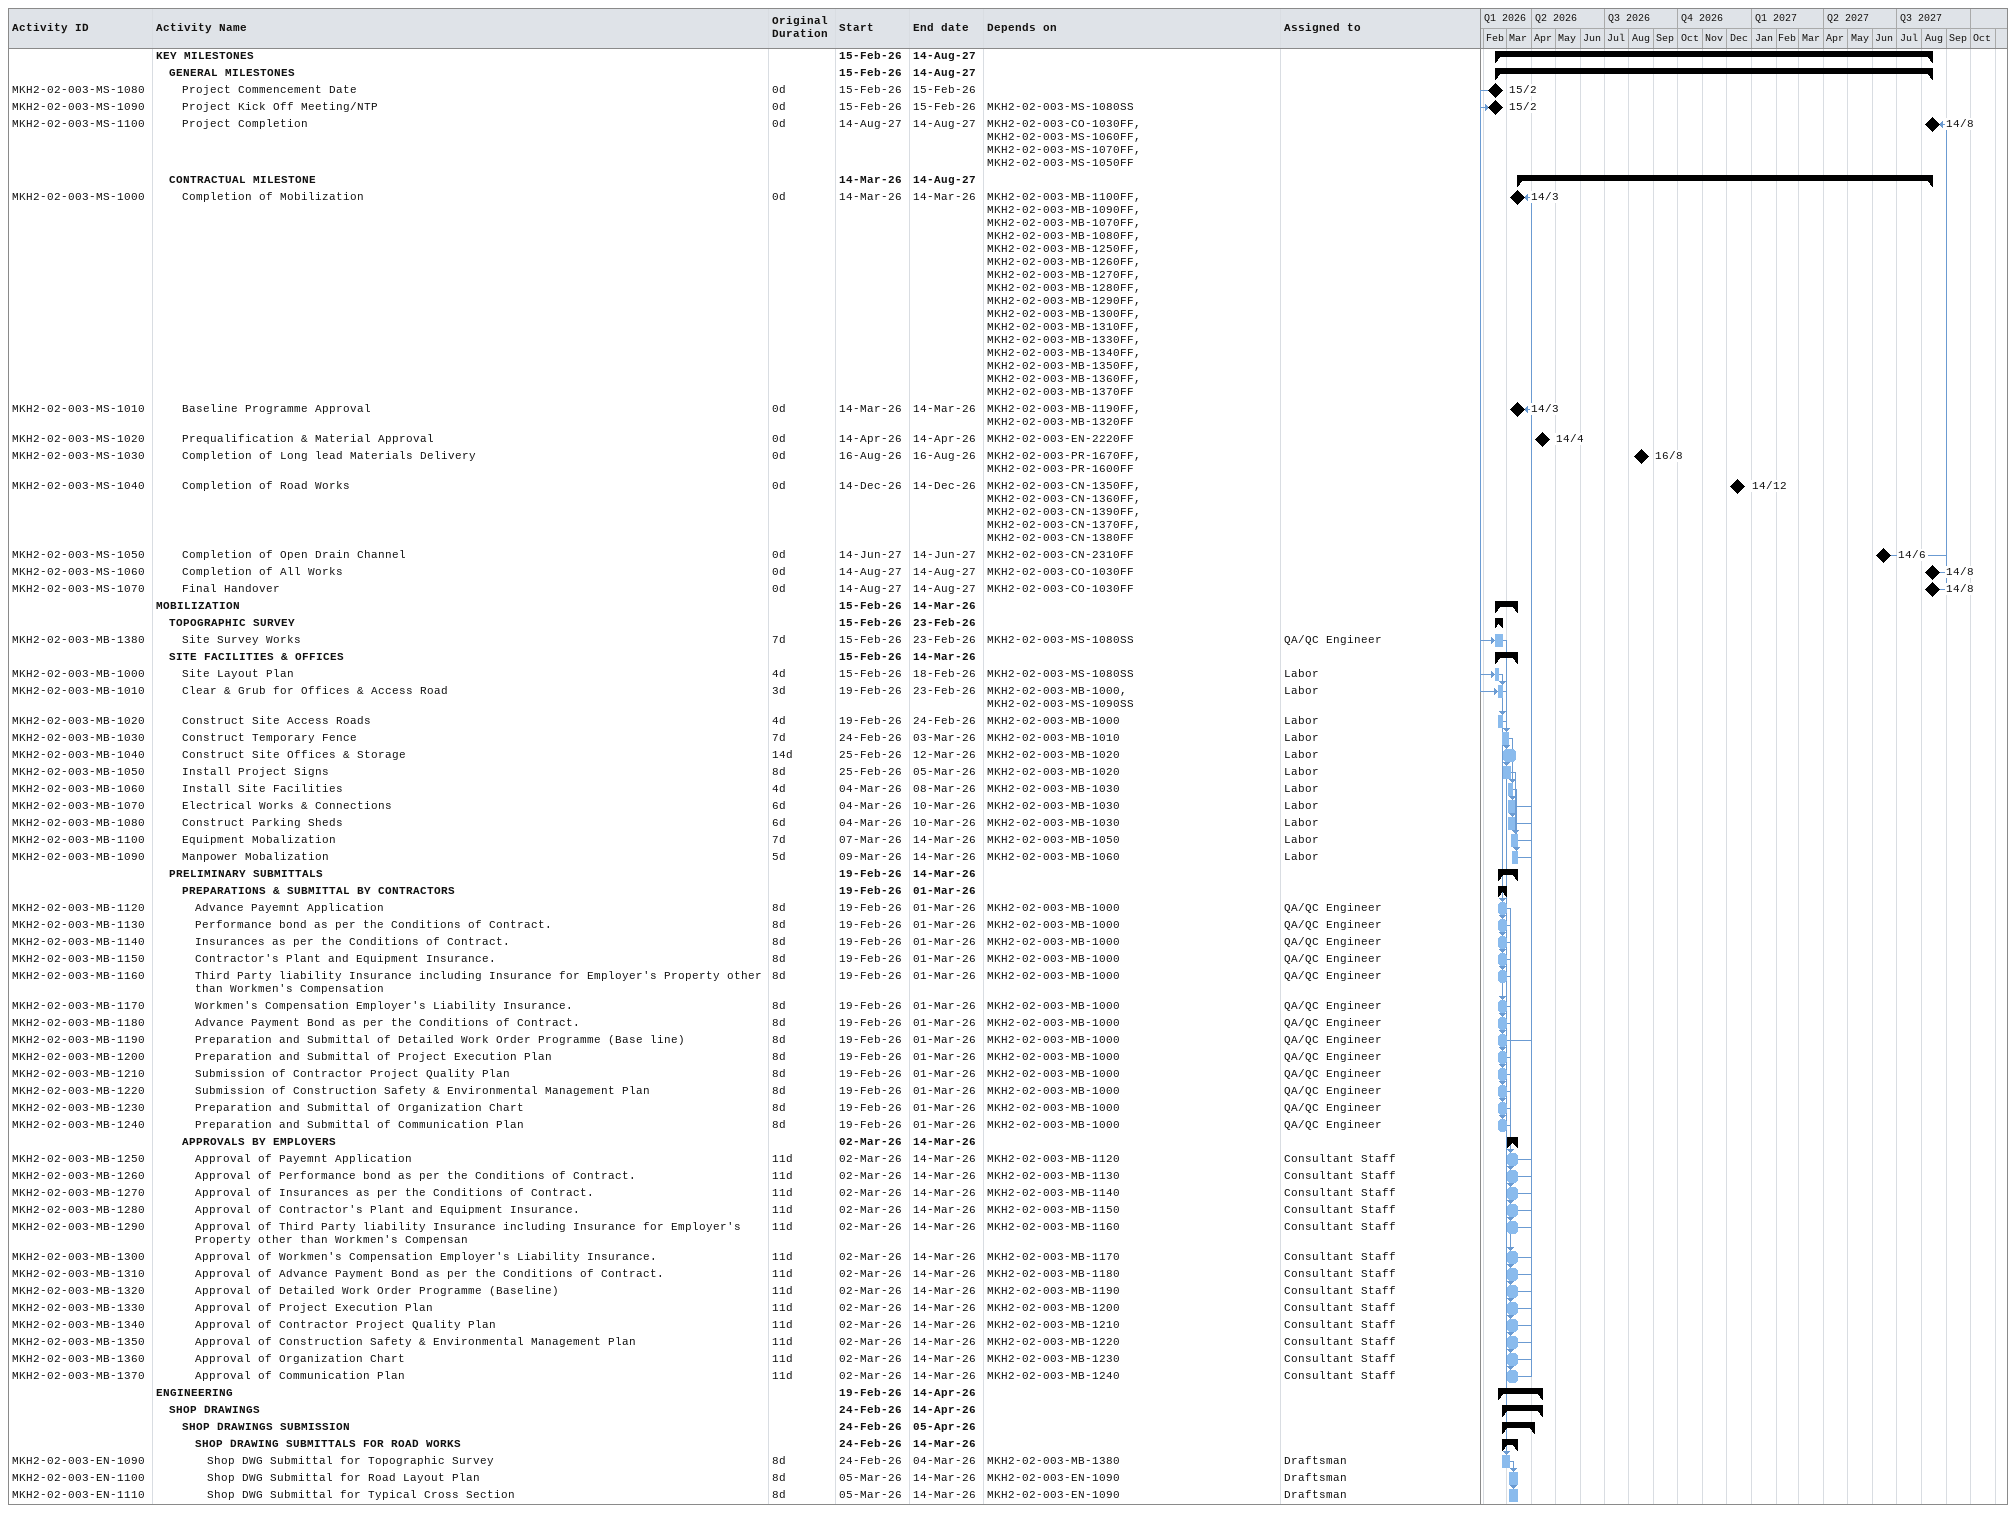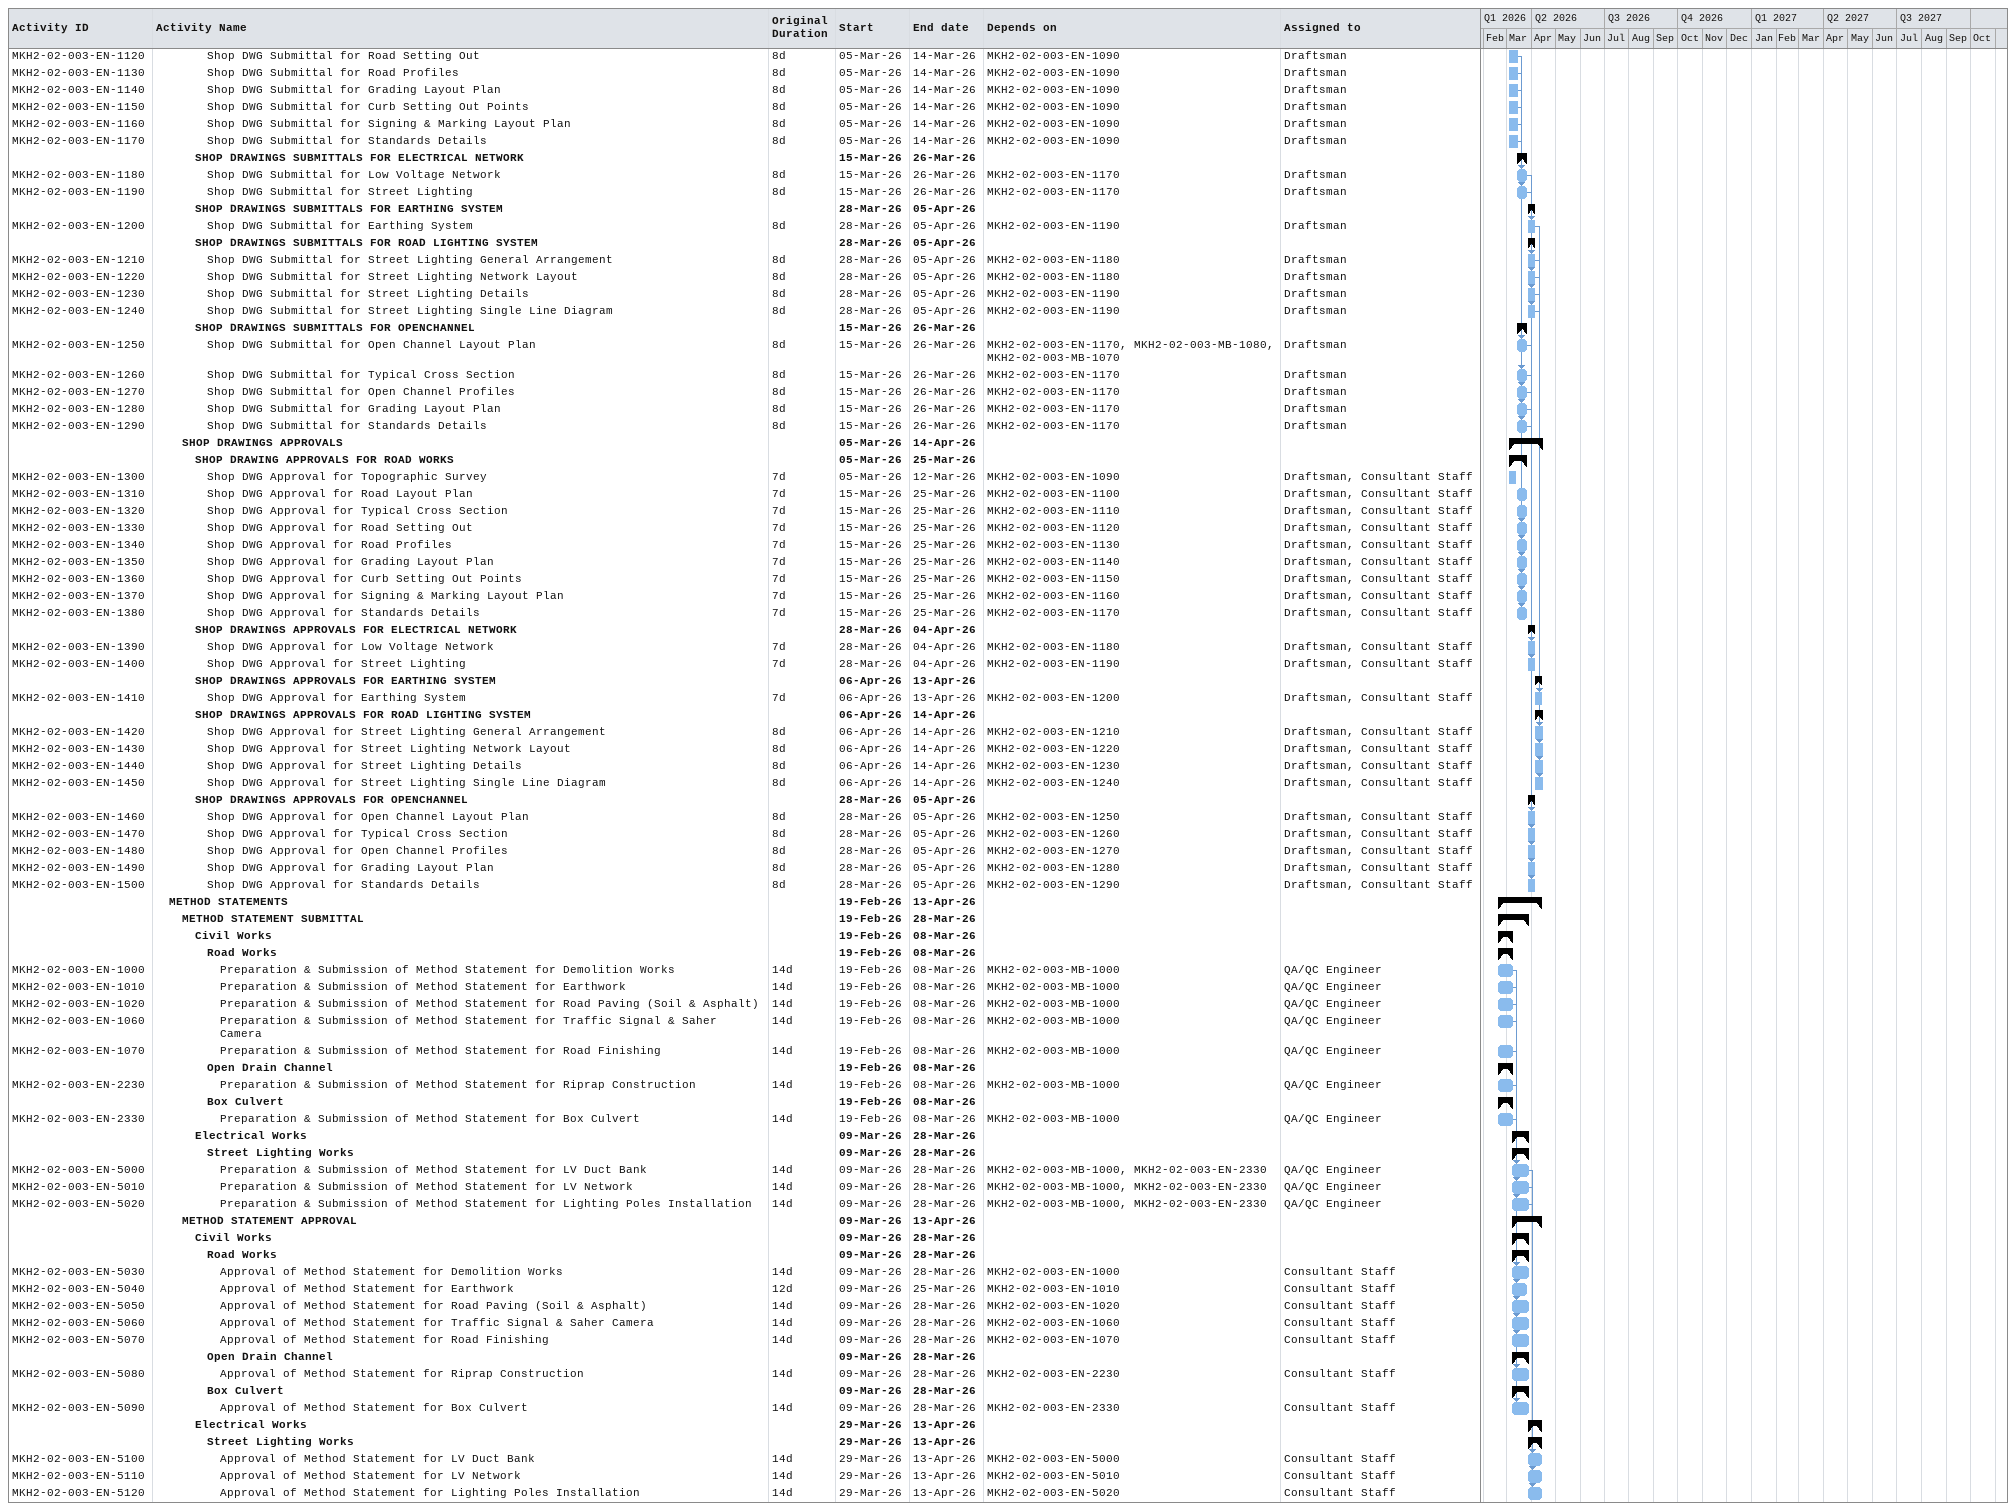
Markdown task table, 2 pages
| ID | Level | Task | Original duration | Start | Finish | Predecessors | Resources |
|---|---|---|---|---|---|---|---|
|  | 1 | **KEY MILESTONES** |  | 2026-02-15 | 2027-08-14 |  |  |
|  | 2 | **GENERAL MILESTONES** |  | 2026-02-15 | 2027-08-14 |  |  |
| MKH2-02-003-MS-1080 | 3 | Project Commencement Date | 0d | 2026-02-15 | 2026-02-15 |  |  |
| MKH2-02-003-MS-1090 | 3 | Project Kick Off Meeting/NTP | 0d | 2026-02-15 | 2026-02-15 | MKH2-02-003-MS-1080SS |  |
| MKH2-02-003-MS-1100 | 3 | Project Completion | 0d | 2027-08-14 | 2027-08-14 | MKH2-02-003-CO-1030FF, MKH2-02-003-MS-1060FF, MKH2-02-003-MS-1070FF, MKH2-02-003-MS-1050FF |  |
|  | 2 | **CONTRACTUAL MILESTONE** |  | 2026-03-14 | 2027-08-14 |  |  |
| MKH2-02-003-MS-1000 | 3 | Completion of Mobilization | 0d | 2026-03-14 | 2026-03-14 | MKH2-02-003-MB-1100FF, MKH2-02-003-MB-1090FF, MKH2-02-003-MB-1070FF, MKH2-02-003-MB-1080FF, MKH2-02-003-MB-1250FF, MKH2-02-003-MB-1260FF, MKH2-02-003-MB-1270FF, MKH2-02-003-MB-1280FF, MKH2-02-003-MB-1290FF, MKH2-02-003-MB-1300FF, MKH2-02-003-MB-1310FF, MKH2-02-003-MB-1330FF, MKH2-02-003-MB-1340FF, MKH2-02-003-MB-1350FF, MKH2-02-003-MB-1360FF, MKH2-02-003-MB-1370FF |  |
| MKH2-02-003-MS-1010 | 3 | Baseline Programme Approval | 0d | 2026-03-14 | 2026-03-14 | MKH2-02-003-MB-1190FF, MKH2-02-003-MB-1320FF |  |
| MKH2-02-003-MS-1020 | 3 | Prequalification & Material Approval | 0d | 2026-04-14 | 2026-04-14 | MKH2-02-003-EN-2220FF |  |
| MKH2-02-003-MS-1030 | 3 | Completion of Long lead Materials Delivery | 0d | 2026-08-16 | 2026-08-16 | MKH2-02-003-PR-1670FF, MKH2-02-003-PR-1600FF |  |
| MKH2-02-003-MS-1040 | 3 | Completion of Road Works | 0d | 2026-12-14 | 2026-12-14 | MKH2-02-003-CN-1350FF, MKH2-02-003-CN-1360FF, MKH2-02-003-CN-1390FF, MKH2-02-003-CN-1370FF, MKH2-02-003-CN-1380FF |  |
| MKH2-02-003-MS-1050 | 3 | Completion of Open Drain Channel | 0d | 2027-06-14 | 2027-06-14 | MKH2-02-003-CN-2310FF |  |
| MKH2-02-003-MS-1060 | 3 | Completion of All Works | 0d | 2027-08-14 | 2027-08-14 | MKH2-02-003-CO-1030FF |  |
| MKH2-02-003-MS-1070 | 3 | Final Handover | 0d | 2027-08-14 | 2027-08-14 | MKH2-02-003-CO-1030FF |  |
|  | 1 | **MOBILIZATION** |  | 2026-02-15 | 2026-03-14 |  |  |
|  | 2 | **TOPOGRAPHIC SURVEY** |  | 2026-02-15 | 2026-02-23 |  |  |
| MKH2-02-003-MB-1380 | 3 | Site Survey Works | 7d | 2026-02-15 | 2026-02-23 | MKH2-02-003-MS-1080SS | QA/QC Engineer |
|  | 2 | **SITE FACILITIES & OFFICES** |  | 2026-02-15 | 2026-03-14 |  |  |
| MKH2-02-003-MB-1000 | 3 | Site Layout Plan | 4d | 2026-02-15 | 2026-02-18 | MKH2-02-003-MS-1080SS | Labor |
| MKH2-02-003-MB-1010 | 3 | Clear & Grub for Offices & Access Road | 3d | 2026-02-19 | 2026-02-23 | MKH2-02-003-MB-1000, MKH2-02-003-MS-1090SS | Labor |
| MKH2-02-003-MB-1020 | 3 | Construct Site Access Roads | 4d | 2026-02-19 | 2026-02-24 | MKH2-02-003-MB-1000 | Labor |
| MKH2-02-003-MB-1030 | 3 | Construct Temporary Fence | 7d | 2026-02-24 | 2026-03-03 | MKH2-02-003-MB-1010 | Labor |
| MKH2-02-003-MB-1040 | 3 | Construct Site Offices & Storage | 14d | 2026-02-25 | 2026-03-12 | MKH2-02-003-MB-1020 | Labor |
| MKH2-02-003-MB-1050 | 3 | Install Project Signs | 8d | 2026-02-25 | 2026-03-05 | MKH2-02-003-MB-1020 | Labor |
| MKH2-02-003-MB-1060 | 3 | Install Site Facilities | 4d | 2026-03-04 | 2026-03-08 | MKH2-02-003-MB-1030 | Labor |
| MKH2-02-003-MB-1070 | 3 | Electrical Works & Connections | 6d | 2026-03-04 | 2026-03-10 | MKH2-02-003-MB-1030 | Labor |
| MKH2-02-003-MB-1080 | 3 | Construct Parking Sheds | 6d | 2026-03-04 | 2026-03-10 | MKH2-02-003-MB-1030 | Labor |
| MKH2-02-003-MB-1100 | 3 | Equipment Mobalization | 7d | 2026-03-07 | 2026-03-14 | MKH2-02-003-MB-1050 | Labor |
| MKH2-02-003-MB-1090 | 3 | Manpower Mobalization | 5d | 2026-03-09 | 2026-03-14 | MKH2-02-003-MB-1060 | Labor |
|  | 2 | **PRELIMINARY SUBMITTALS** |  | 2026-02-19 | 2026-03-14 |  |  |
|  | 3 | **PREPARATIONS & SUBMITTAL BY CONTRACTORS** |  | 2026-02-19 | 2026-03-01 |  |  |
| MKH2-02-003-MB-1120 | 4 | Advance Payemnt Application | 8d | 2026-02-19 | 2026-03-01 | MKH2-02-003-MB-1000 | QA/QC Engineer |
| MKH2-02-003-MB-1130 | 4 | Performance bond as per the Conditions of Contract. | 8d | 2026-02-19 | 2026-03-01 | MKH2-02-003-MB-1000 | QA/QC Engineer |
| MKH2-02-003-MB-1140 | 4 | Insurances as per the Conditions of Contract. | 8d | 2026-02-19 | 2026-03-01 | MKH2-02-003-MB-1000 | QA/QC Engineer |
| MKH2-02-003-MB-1150 | 4 | Contractor's Plant and Equipment Insurance. | 8d | 2026-02-19 | 2026-03-01 | MKH2-02-003-MB-1000 | QA/QC Engineer |
| MKH2-02-003-MB-1160 | 4 | Third Party liability Insurance including Insurance for Employer's Property other than Workmen's Compensation | 8d | 2026-02-19 | 2026-03-01 | MKH2-02-003-MB-1000 | QA/QC Engineer |
| MKH2-02-003-MB-1170 | 4 | Workmen's Compensation Employer's Liability Insurance. | 8d | 2026-02-19 | 2026-03-01 | MKH2-02-003-MB-1000 | QA/QC Engineer |
| MKH2-02-003-MB-1180 | 4 | Advance Payment Bond as per the Conditions of Contract. | 8d | 2026-02-19 | 2026-03-01 | MKH2-02-003-MB-1000 | QA/QC Engineer |
| MKH2-02-003-MB-1190 | 4 | Preparation and Submittal of Detailed Work Order Programme (Base line) | 8d | 2026-02-19 | 2026-03-01 | MKH2-02-003-MB-1000 | QA/QC Engineer |
| MKH2-02-003-MB-1200 | 4 | Preparation and Submittal of Project Execution Plan | 8d | 2026-02-19 | 2026-03-01 | MKH2-02-003-MB-1000 | QA/QC Engineer |
| MKH2-02-003-MB-1210 | 4 | Submission of Contractor Project Quality Plan | 8d | 2026-02-19 | 2026-03-01 | MKH2-02-003-MB-1000 | QA/QC Engineer |
| MKH2-02-003-MB-1220 | 4 | Submission of Construction Safety & Environmental Management Plan | 8d | 2026-02-19 | 2026-03-01 | MKH2-02-003-MB-1000 | QA/QC Engineer |
| MKH2-02-003-MB-1230 | 4 | Preparation and Submittal of Organization Chart | 8d | 2026-02-19 | 2026-03-01 | MKH2-02-003-MB-1000 | QA/QC Engineer |
| MKH2-02-003-MB-1240 | 4 | Preparation and Submittal of Communication Plan | 8d | 2026-02-19 | 2026-03-01 | MKH2-02-003-MB-1000 | QA/QC Engineer |
|  | 3 | **APPROVALS BY EMPLOYERS** |  | 2026-03-02 | 2026-03-14 |  |  |
| MKH2-02-003-MB-1250 | 4 | Approval of Payemnt Application | 11d | 2026-03-02 | 2026-03-14 | MKH2-02-003-MB-1120 | Consultant Staff |
| MKH2-02-003-MB-1260 | 4 | Approval of Performance bond as per the Conditions of Contract. | 11d | 2026-03-02 | 2026-03-14 | MKH2-02-003-MB-1130 | Consultant Staff |
| MKH2-02-003-MB-1270 | 4 | Approval of Insurances as per the Conditions of Contract. | 11d | 2026-03-02 | 2026-03-14 | MKH2-02-003-MB-1140 | Consultant Staff |
| MKH2-02-003-MB-1280 | 4 | Approval of Contractor's Plant and Equipment Insurance. | 11d | 2026-03-02 | 2026-03-14 | MKH2-02-003-MB-1150 | Consultant Staff |
| MKH2-02-003-MB-1290 | 4 | Approval of Third Party liability Insurance including Insurance for Employer's Property other than Workmen's Compensan | 11d | 2026-03-02 | 2026-03-14 | MKH2-02-003-MB-1160 | Consultant Staff |
| MKH2-02-003-MB-1300 | 4 | Approval of Workmen's Compensation Employer's Liability Insurance. | 11d | 2026-03-02 | 2026-03-14 | MKH2-02-003-MB-1170 | Consultant Staff |
| MKH2-02-003-MB-1310 | 4 | Approval of Advance Payment Bond as per the Conditions of Contract. | 11d | 2026-03-02 | 2026-03-14 | MKH2-02-003-MB-1180 | Consultant Staff |
| MKH2-02-003-MB-1320 | 4 | Approval of Detailed Work Order Programme (Baseline) | 11d | 2026-03-02 | 2026-03-14 | MKH2-02-003-MB-1190 | Consultant Staff |
| MKH2-02-003-MB-1330 | 4 | Approval of Project Execution Plan | 11d | 2026-03-02 | 2026-03-14 | MKH2-02-003-MB-1200 | Consultant Staff |
| MKH2-02-003-MB-1340 | 4 | Approval of Contractor Project Quality Plan | 11d | 2026-03-02 | 2026-03-14 | MKH2-02-003-MB-1210 | Consultant Staff |
| MKH2-02-003-MB-1350 | 4 | Approval of Construction Safety & Environmental Management Plan | 11d | 2026-03-02 | 2026-03-14 | MKH2-02-003-MB-1220 | Consultant Staff |
| MKH2-02-003-MB-1360 | 4 | Approval of Organization Chart | 11d | 2026-03-02 | 2026-03-14 | MKH2-02-003-MB-1230 | Consultant Staff |
| MKH2-02-003-MB-1370 | 4 | Approval of Communication Plan | 11d | 2026-03-02 | 2026-03-14 | MKH2-02-003-MB-1240 | Consultant Staff |
|  | 1 | **ENGINEERING** |  | 2026-02-19 | 2026-04-14 |  |  |
|  | 2 | **SHOP DRAWINGS** |  | 2026-02-24 | 2026-04-14 |  |  |
|  | 3 | **SHOP DRAWINGS SUBMISSION** |  | 2026-02-24 | 2026-04-05 |  |  |
|  | 4 | **SHOP DRAWING SUBMITTALS FOR ROAD WORKS** |  | 2026-02-24 | 2026-03-14 |  |  |
| MKH2-02-003-EN-1090 | 5 | Shop DWG Submittal for Topographic Survey | 8d | 2026-02-24 | 2026-03-04 | MKH2-02-003-MB-1380 | Draftsman |
| MKH2-02-003-EN-1100 | 5 | Shop DWG Submittal for Road Layout Plan | 8d | 2026-03-05 | 2026-03-14 | MKH2-02-003-EN-1090 | Draftsman |
| MKH2-02-003-EN-1110 | 5 | Shop DWG Submittal for Typical Cross Section | 8d | 2026-03-05 | 2026-03-14 | MKH2-02-003-EN-1090 | Draftsman |
| MKH2-02-003-EN-1120 | 5 | Shop DWG Submittal for Road Setting Out | 8d | 2026-03-05 | 2026-03-14 | MKH2-02-003-EN-1090 | Draftsman |
| MKH2-02-003-EN-1130 | 5 | Shop DWG Submittal for Road Profiles | 8d | 2026-03-05 | 2026-03-14 | MKH2-02-003-EN-1090 | Draftsman |
| MKH2-02-003-EN-1140 | 5 | Shop DWG Submittal for Grading Layout Plan | 8d | 2026-03-05 | 2026-03-14 | MKH2-02-003-EN-1090 | Draftsman |
| MKH2-02-003-EN-1150 | 5 | Shop DWG Submittal for Curb Setting Out Points | 8d | 2026-03-05 | 2026-03-14 | MKH2-02-003-EN-1090 | Draftsman |
| MKH2-02-003-EN-1160 | 5 | Shop DWG Submittal for Signing & Marking Layout Plan | 8d | 2026-03-05 | 2026-03-14 | MKH2-02-003-EN-1090 | Draftsman |
| MKH2-02-003-EN-1170 | 5 | Shop DWG Submittal for Standards Details | 8d | 2026-03-05 | 2026-03-14 | MKH2-02-003-EN-1090 | Draftsman |
|  | 4 | **SHOP DRAWINGS SUBMITTALS FOR ELECTRICAL NETWORK** |  | 2026-03-15 | 2026-03-26 |  |  |
| MKH2-02-003-EN-1180 | 5 | Shop DWG Submittal for Low Voltage Network | 8d | 2026-03-15 | 2026-03-26 | MKH2-02-003-EN-1170 | Draftsman |
| MKH2-02-003-EN-1190 | 5 | Shop DWG Submittal for Street Lighting | 8d | 2026-03-15 | 2026-03-26 | MKH2-02-003-EN-1170 | Draftsman |
|  | 4 | **SHOP DRAWINGS SUBMITTALS FOR EARTHING SYSTEM** |  | 2026-03-28 | 2026-04-05 |  |  |
| MKH2-02-003-EN-1200 | 5 | Shop DWG Submittal for Earthing System | 8d | 2026-03-28 | 2026-04-05 | MKH2-02-003-EN-1190 | Draftsman |
|  | 4 | **SHOP DRAWINGS SUBMITTALS FOR ROAD LIGHTING SYSTEM** |  | 2026-03-28 | 2026-04-05 |  |  |
| MKH2-02-003-EN-1210 | 5 | Shop DWG Submittal for Street Lighting General Arrangement | 8d | 2026-03-28 | 2026-04-05 | MKH2-02-003-EN-1180 | Draftsman |
| MKH2-02-003-EN-1220 | 5 | Shop DWG Submittal for Street Lighting Network Layout | 8d | 2026-03-28 | 2026-04-05 | MKH2-02-003-EN-1180 | Draftsman |
| MKH2-02-003-EN-1230 | 5 | Shop DWG Submittal for Street Lighting Details | 8d | 2026-03-28 | 2026-04-05 | MKH2-02-003-EN-1190 | Draftsman |
| MKH2-02-003-EN-1240 | 5 | Shop DWG Submittal for Street Lighting Single Line Diagram | 8d | 2026-03-28 | 2026-04-05 | MKH2-02-003-EN-1190 | Draftsman |
|  | 4 | **SHOP DRAWINGS SUBMITTALS FOR OPENCHANNEL** |  | 2026-03-15 | 2026-03-26 |  |  |
| MKH2-02-003-EN-1250 | 5 | Shop DWG Submittal for Open Channel Layout Plan | 8d | 2026-03-15 | 2026-03-26 | MKH2-02-003-EN-1170, MKH2-02-003-MB-1080, MKH2-02-003-MB-1070 | Draftsman |
| MKH2-02-003-EN-1260 | 5 | Shop DWG Submittal for Typical Cross Section | 8d | 2026-03-15 | 2026-03-26 | MKH2-02-003-EN-1170 | Draftsman |
| MKH2-02-003-EN-1270 | 5 | Shop DWG Submittal for Open Channel Profiles | 8d | 2026-03-15 | 2026-03-26 | MKH2-02-003-EN-1170 | Draftsman |
| MKH2-02-003-EN-1280 | 5 | Shop DWG Submittal for Grading Layout Plan | 8d | 2026-03-15 | 2026-03-26 | MKH2-02-003-EN-1170 | Draftsman |
| MKH2-02-003-EN-1290 | 5 | Shop DWG Submittal for Standards Details | 8d | 2026-03-15 | 2026-03-26 | MKH2-02-003-EN-1170 | Draftsman |
|  | 3 | **SHOP DRAWINGS APPROVALS** |  | 2026-03-05 | 2026-04-14 |  |  |
|  | 4 | **SHOP DRAWING APPROVALS FOR ROAD WORKS** |  | 2026-03-05 | 2026-03-25 |  |  |
| MKH2-02-003-EN-1300 | 5 | Shop DWG Approval for Topographic Survey | 7d | 2026-03-05 | 2026-03-12 | MKH2-02-003-EN-1090 | Draftsman, Consultant Staff |
| MKH2-02-003-EN-1310 | 5 | Shop DWG Approval for Road Layout Plan | 7d | 2026-03-15 | 2026-03-25 | MKH2-02-003-EN-1100 | Draftsman, Consultant Staff |
| MKH2-02-003-EN-1320 | 5 | Shop DWG Approval for Typical Cross Section | 7d | 2026-03-15 | 2026-03-25 | MKH2-02-003-EN-1110 | Draftsman, Consultant Staff |
| MKH2-02-003-EN-1330 | 5 | Shop DWG Approval for Road Setting Out | 7d | 2026-03-15 | 2026-03-25 | MKH2-02-003-EN-1120 | Draftsman, Consultant Staff |
| MKH2-02-003-EN-1340 | 5 | Shop DWG Approval for Road Profiles | 7d | 2026-03-15 | 2026-03-25 | MKH2-02-003-EN-1130 | Draftsman, Consultant Staff |
| MKH2-02-003-EN-1350 | 5 | Shop DWG Approval for Grading Layout Plan | 7d | 2026-03-15 | 2026-03-25 | MKH2-02-003-EN-1140 | Draftsman, Consultant Staff |
| MKH2-02-003-EN-1360 | 5 | Shop DWG Approval for Curb Setting Out Points | 7d | 2026-03-15 | 2026-03-25 | MKH2-02-003-EN-1150 | Draftsman, Consultant Staff |
| MKH2-02-003-EN-1370 | 5 | Shop DWG Approval for Signing & Marking Layout Plan | 7d | 2026-03-15 | 2026-03-25 | MKH2-02-003-EN-1160 | Draftsman, Consultant Staff |
| MKH2-02-003-EN-1380 | 5 | Shop DWG Approval for Standards Details | 7d | 2026-03-15 | 2026-03-25 | MKH2-02-003-EN-1170 | Draftsman, Consultant Staff |
|  | 4 | **SHOP DRAWINGS APPROVALS FOR ELECTRICAL NETWORK** |  | 2026-03-28 | 2026-04-04 |  |  |
| MKH2-02-003-EN-1390 | 5 | Shop DWG Approval for Low Voltage Network | 7d | 2026-03-28 | 2026-04-04 | MKH2-02-003-EN-1180 | Draftsman, Consultant Staff |
| MKH2-02-003-EN-1400 | 5 | Shop DWG Approval for Street Lighting | 7d | 2026-03-28 | 2026-04-04 | MKH2-02-003-EN-1190 | Draftsman, Consultant Staff |
|  | 4 | **SHOP DRAWINGS APPROVALS FOR EARTHING SYSTEM** |  | 2026-04-06 | 2026-04-13 |  |  |
| MKH2-02-003-EN-1410 | 5 | Shop DWG Approval for Earthing System | 7d | 2026-04-06 | 2026-04-13 | MKH2-02-003-EN-1200 | Draftsman, Consultant Staff |
|  | 4 | **SHOP DRAWINGS APPROVALS FOR ROAD LIGHTING SYSTEM** |  | 2026-04-06 | 2026-04-14 |  |  |
| MKH2-02-003-EN-1420 | 5 | Shop DWG Approval for Street Lighting General Arrangement | 8d | 2026-04-06 | 2026-04-14 | MKH2-02-003-EN-1210 | Draftsman, Consultant Staff |
| MKH2-02-003-EN-1430 | 5 | Shop DWG Approval for Street Lighting Network Layout | 8d | 2026-04-06 | 2026-04-14 | MKH2-02-003-EN-1220 | Draftsman, Consultant Staff |
| MKH2-02-003-EN-1440 | 5 | Shop DWG Approval for Street Lighting Details | 8d | 2026-04-06 | 2026-04-14 | MKH2-02-003-EN-1230 | Draftsman, Consultant Staff |
| MKH2-02-003-EN-1450 | 5 | Shop DWG Approval for Street Lighting Single Line Diagram | 8d | 2026-04-06 | 2026-04-14 | MKH2-02-003-EN-1240 | Draftsman, Consultant Staff |
|  | 4 | **SHOP DRAWINGS APPROVALS FOR OPENCHANNEL** |  | 2026-03-28 | 2026-04-05 |  |  |
| MKH2-02-003-EN-1460 | 5 | Shop DWG Approval for Open Channel Layout Plan | 8d | 2026-03-28 | 2026-04-05 | MKH2-02-003-EN-1250 | Draftsman, Consultant Staff |
| MKH2-02-003-EN-1470 | 5 | Shop DWG Approval for Typical Cross Section | 8d | 2026-03-28 | 2026-04-05 | MKH2-02-003-EN-1260 | Draftsman, Consultant Staff |
| MKH2-02-003-EN-1480 | 5 | Shop DWG Approval for Open Channel Profiles | 8d | 2026-03-28 | 2026-04-05 | MKH2-02-003-EN-1270 | Draftsman, Consultant Staff |
| MKH2-02-003-EN-1490 | 5 | Shop DWG Approval for Grading Layout Plan | 8d | 2026-03-28 | 2026-04-05 | MKH2-02-003-EN-1280 | Draftsman, Consultant Staff |
| MKH2-02-003-EN-1500 | 5 | Shop DWG Approval for Standards Details | 8d | 2026-03-28 | 2026-04-05 | MKH2-02-003-EN-1290 | Draftsman, Consultant Staff |
|  | 2 | **METHOD STATEMENTS** |  | 2026-02-19 | 2026-04-13 |  |  |
|  | 3 | **METHOD STATEMENT SUBMITTAL** |  | 2026-02-19 | 2026-03-28 |  |  |
|  | 4 | **Civil Works** |  | 2026-02-19 | 2026-03-08 |  |  |
|  | 5 | **Road Works** |  | 2026-02-19 | 2026-03-08 |  |  |
| MKH2-02-003-EN-1000 | 6 | Preparation & Submission of Method Statement for Demolition Works | 14d | 2026-02-19 | 2026-03-08 | MKH2-02-003-MB-1000 | QA/QC Engineer |
| MKH2-02-003-EN-1010 | 6 | Preparation & Submission of Method Statement for Earthwork | 14d | 2026-02-19 | 2026-03-08 | MKH2-02-003-MB-1000 | QA/QC Engineer |
| MKH2-02-003-EN-1020 | 6 | Preparation & Submission of Method Statement for Road Paving (Soil & Asphalt) | 14d | 2026-02-19 | 2026-03-08 | MKH2-02-003-MB-1000 | QA/QC Engineer |
| MKH2-02-003-EN-1060 | 6 | Preparation & Submission of Method Statement for Traffic Signal & Saher Camera | 14d | 2026-02-19 | 2026-03-08 | MKH2-02-003-MB-1000 | QA/QC Engineer |
| MKH2-02-003-EN-1070 | 6 | Preparation & Submission of Method Statement for Road Finishing | 14d | 2026-02-19 | 2026-03-08 | MKH2-02-003-MB-1000 | QA/QC Engineer |
|  | 5 | **Open Drain Channel** |  | 2026-02-19 | 2026-03-08 |  |  |
| MKH2-02-003-EN-2230 | 6 | Preparation & Submission of Method Statement for Riprap Construction | 14d | 2026-02-19 | 2026-03-08 | MKH2-02-003-MB-1000 | QA/QC Engineer |
|  | 5 | **Box Culvert** |  | 2026-02-19 | 2026-03-08 |  |  |
| MKH2-02-003-EN-2330 | 6 | Preparation & Submission of Method Statement for Box Culvert | 14d | 2026-02-19 | 2026-03-08 | MKH2-02-003-MB-1000 | QA/QC Engineer |
|  | 4 | **Electrical Works** |  | 2026-03-09 | 2026-03-28 |  |  |
|  | 5 | **Street Lighting Works** |  | 2026-03-09 | 2026-03-28 |  |  |
| MKH2-02-003-EN-5000 | 6 | Preparation & Submission of Method Statement for LV Duct Bank | 14d | 2026-03-09 | 2026-03-28 | MKH2-02-003-MB-1000, MKH2-02-003-EN-2330 | QA/QC Engineer |
| MKH2-02-003-EN-5010 | 6 | Preparation & Submission of Method Statement for LV Network | 14d | 2026-03-09 | 2026-03-28 | MKH2-02-003-MB-1000, MKH2-02-003-EN-2330 | QA/QC Engineer |
| MKH2-02-003-EN-5020 | 6 | Preparation & Submission of Method Statement for Lighting Poles Installation | 14d | 2026-03-09 | 2026-03-28 | MKH2-02-003-MB-1000, MKH2-02-003-EN-2330 | QA/QC Engineer |
|  | 3 | **METHOD STATEMENT APPROVAL** |  | 2026-03-09 | 2026-04-13 |  |  |
|  | 4 | **Civil Works** |  | 2026-03-09 | 2026-03-28 |  |  |
|  | 5 | **Road Works** |  | 2026-03-09 | 2026-03-28 |  |  |
| MKH2-02-003-EN-5030 | 6 | Approval of Method Statement for Demolition Works | 14d | 2026-03-09 | 2026-03-28 | MKH2-02-003-EN-1000 | Consultant Staff |
| MKH2-02-003-EN-5040 | 6 | Approval of Method Statement for Earthwork | 12d | 2026-03-09 | 2026-03-25 | MKH2-02-003-EN-1010 | Consultant Staff |
| MKH2-02-003-EN-5050 | 6 | Approval of Method Statement for Road Paving (Soil & Asphalt) | 14d | 2026-03-09 | 2026-03-28 | MKH2-02-003-EN-1020 | Consultant Staff |
| MKH2-02-003-EN-5060 | 6 | Approval of Method Statement for Traffic Signal & Saher Camera | 14d | 2026-03-09 | 2026-03-28 | MKH2-02-003-EN-1060 | Consultant Staff |
| MKH2-02-003-EN-5070 | 6 | Approval of Method Statement for Road Finishing | 14d | 2026-03-09 | 2026-03-28 | MKH2-02-003-EN-1070 | Consultant Staff |
|  | 5 | **Open Drain Channel** |  | 2026-03-09 | 2026-03-28 |  |  |
| MKH2-02-003-EN-5080 | 6 | Approval of Method Statement for Riprap Construction | 14d | 2026-03-09 | 2026-03-28 | MKH2-02-003-EN-2230 | Consultant Staff |
|  | 5 | **Box Culvert** |  | 2026-03-09 | 2026-03-28 |  |  |
| MKH2-02-003-EN-5090 | 6 | Approval of Method Statement for Box Culvert | 14d | 2026-03-09 | 2026-03-28 | MKH2-02-003-EN-2330 | Consultant Staff |
|  | 4 | **Electrical Works** |  | 2026-03-29 | 2026-04-13 |  |  |
|  | 5 | **Street Lighting Works** |  | 2026-03-29 | 2026-04-13 |  |  |
| MKH2-02-003-EN-5100 | 6 | Approval of Method Statement for LV Duct Bank | 14d | 2026-03-29 | 2026-04-13 | MKH2-02-003-EN-5000 | Consultant Staff |
| MKH2-02-003-EN-5110 | 6 | Approval of Method Statement for LV Network | 14d | 2026-03-29 | 2026-04-13 | MKH2-02-003-EN-5010 | Consultant Staff |
| MKH2-02-003-EN-5120 | 6 | Approval of Method Statement for Lighting Poles Installation | 14d | 2026-03-29 | 2026-04-13 | MKH2-02-003-EN-5020 | Consultant Staff |
